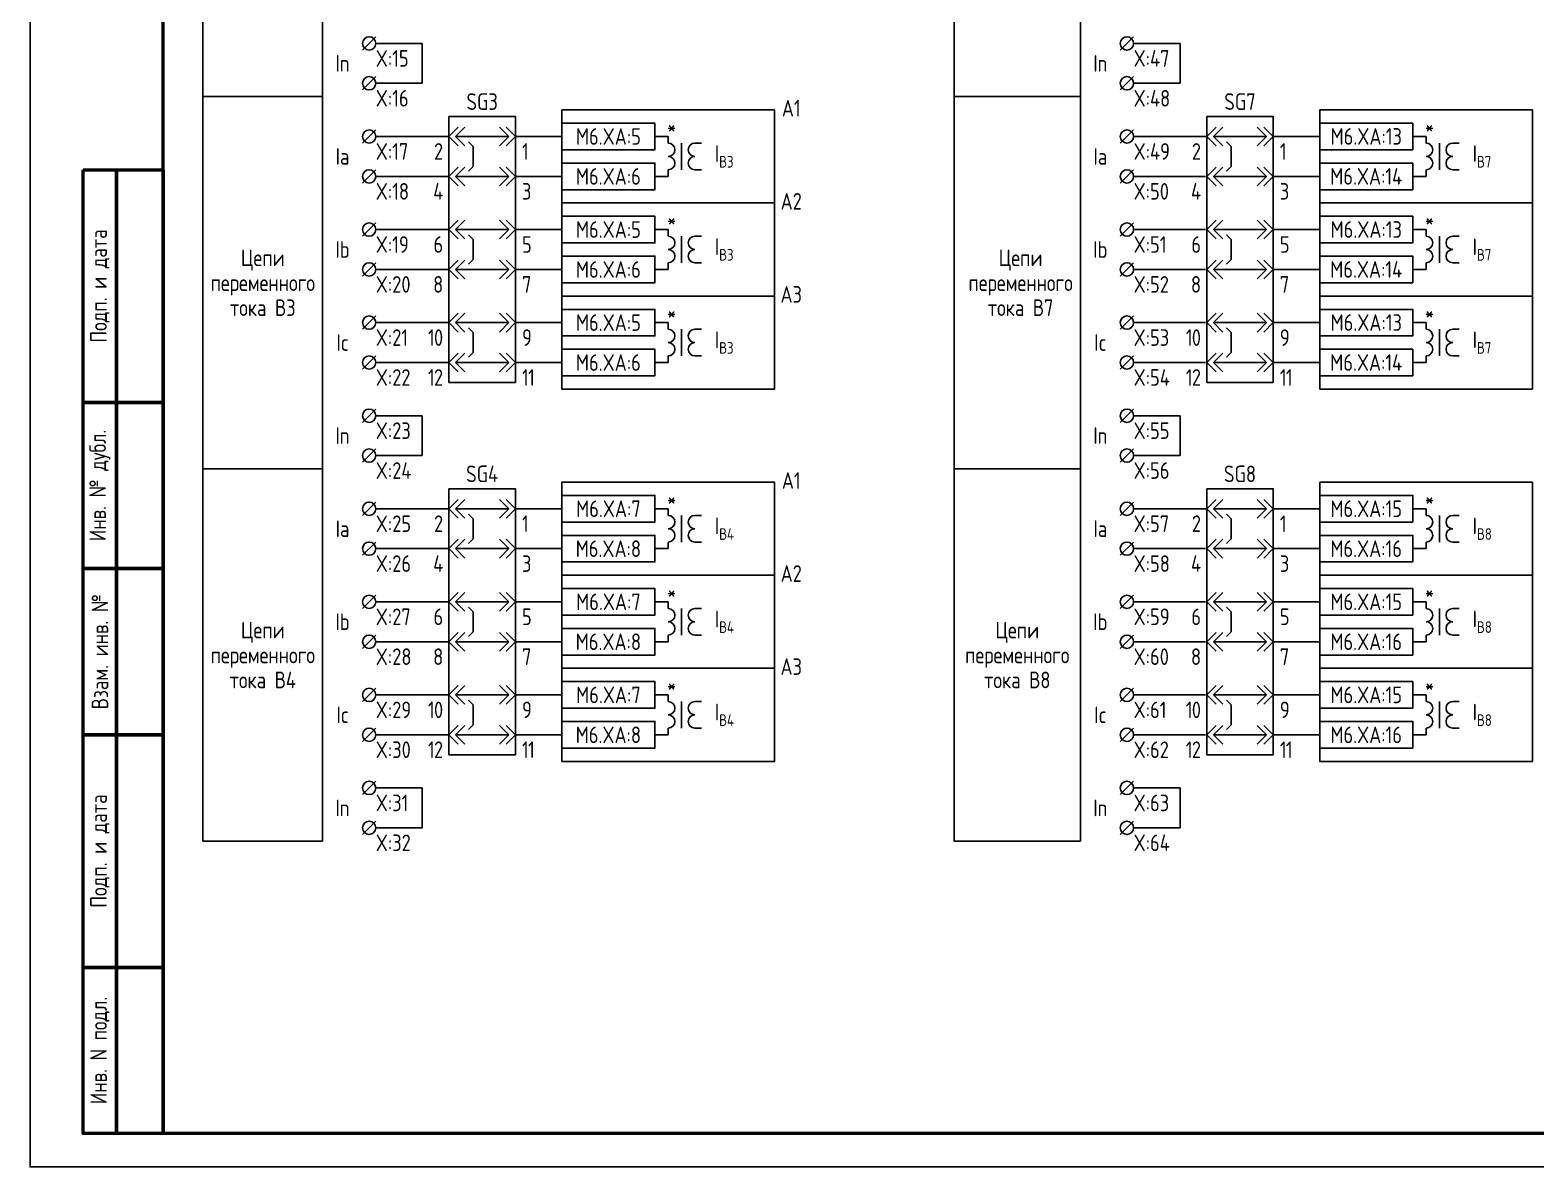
# Model space of a CAD drawing. Header units: millimetres. Extents: x -1050 to 7068, y 0 to 517.
# Drawn here: x 0.2 to 226.7, y 0 to 171 of the extents above; entities that cross this region are included whole.
import ezdxf

# ---------------------------------------------------------------- set-up
doc = ezdxf.new("R2010")
doc.units = ezdxf.units.MM
doc.styles.add('Gost_type_A', font='GOST_A.TTF')

# ---------------------------------------------------------------- blocks, each defined once
blk = doc.blocks.new('Формат_А3')
blk.add_lwpolyline([(-420, 297), (0, 297), (0, 0), (-420, 0)], close=True)
at = {"lineweight": 50}
blk.add_lwpolyline([(-400, 292), (-5, 292), (-5, 5), (-400, 5)], close=True, dxfattribs=at)
blk = doc.blocks.new('Штамп левый нижний')
at = {"lineweight": 50}
for points in [[(-12, 145), (-7, 145), (-7, 110), (-12, 110)], [(-7, 145), (0, 145), (0, 110), (-7, 110)], [(-12, 110), (-7, 110), (-7, 85), (-12, 85)], [(-7, 110), (0, 110), (0, 85), (-7, 85)], [(-12, 85), (-7, 85), (-7, 60), (-12, 60)], [(-7, 85), (0, 85), (0, 60), (-7, 60)], [(-12, 60), (-7, 60), (-7, 25), (-12, 25)], [(-7, 60), (0, 60), (0, 25), (-7, 25)], [(-12, 25), (-7, 25), (-7, 0), (-12, 0)], [(-7, 25), (0, 25), (0, 0), (-7, 0)]]:
    blk.add_lwpolyline(points, close=True, dxfattribs=at)
at = {"char_height": 2.5, "attachment_point": 5, "rotation": 90, "style": 'Gost_type_A'}
for s, insert, width in [('Подп. и дата', (-9.5, 127.5), 35), ('Инв. № дубл.', (-9.5, 97.5), 25), ('Взам. инв. №', (-9.5, 72.5), 25), ('Подп. и дата', (-9.5, 42.5), 35), ('Инв. N подл.', (-9.5, 12.5), 25)]:
    blk.add_mtext(s, dxfattribs=dict(at, insert=insert, width=width))
blk = doc.blocks.new('БИ_разъем')
for p, q in [((0, 0), (1.41, 1.41)), ((0, 0), (1.41, 1.41)), ((0, 0), (1.41, -1.41)), ((0, 0), (1.41, -1.41)), ((1, 0), (2.41, 1.41)), ((1, 0), (2.41, -1.41)), ((1, 0), (9, 0)), ((9, 0), (7.59, 1.41)), ((9, 0), (7.59, -1.41)), ((10, 0), (8.59, 1.41)), ((10, 0), (8.59, 1.41)), ((10, 0), (8.59, -1.41)), ((10, 0), (8.59, -1.41))]:
    blk.add_line(p, q)
blk = doc.blocks.new('БИ_перемычка')
for p, q in [((2.97, -0.79), (3.67, -1.5)), ((3.67, -1.5), (3.67, -4.5)), ((2.97, -5.21), (3.67, -4.5))]:
    blk.add_line(p, q)

msp = doc.modelspace()

# ---------------------------------------------------------------- linework, layer by layer
for p, q in [((52.19, 170), (50.19, 168)), ((166.19, 170), (164.19, 168)), ((52.2, 169), (59.19, 169)), ((59.19, 169), (59.19, 163)), ((166.2, 169), (173.19, 169)), ((173.19, 169), (173.19, 163)), ((52.19, 164), (50.19, 162)), ((166.19, 164), (164.19, 162)), ((59.19, 163), (52.2, 163)), ((173.19, 163), (166.2, 163)), ((52.19, 156), (50.19, 154)), ((52.19, 155), (63.19, 155)), ((73.19, 155), (80.19, 155)), ((96.19, 155), (94.19, 155)), ((166.19, 156), (164.19, 154)), ((166.19, 155), (177.19, 155)), ((187.19, 155), (194.19, 155)), ((210.19, 155), (208.19, 155)), ((52.19, 150), (50.19, 148)), ((166.19, 150), (164.19, 148)), ((52.2, 149), (63.02, 149)), ((73.36, 149), (80.19, 149)), ((94.19, 149), (96.19, 149)), ((166.2, 149), (177.02, 149)), ((187.36, 149), (194.19, 149)), ((208.19, 149), (210.19, 149)), ((52.19, 142), (50.19, 140)), ((52.2, 141), (63.02, 141)), ((73.36, 141), (80.19, 141)), ((96.19, 141), (94.19, 141)), ((166.19, 142), (164.19, 140)), ((166.2, 141), (177.02, 141)), ((187.36, 141), (194.19, 141)), ((210.19, 141), (208.19, 141)), ((52.19, 136), (50.19, 134)), ((166.19, 136), (164.19, 134)), ((52.2, 135), (63.02, 135)), ((73.36, 135), (80.19, 135)), ((94.19, 135), (96.19, 135)), ((166.2, 135), (177.02, 135)), ((187.36, 135), (194.19, 135)), ((208.19, 135), (210.19, 135)), ((52.19, 128), (50.19, 126)), ((52.2, 127), (63.02, 127)), ((73.36, 127), (80.19, 127)), ((96.19, 127), (94.19, 127)), ((166.19, 128), (164.19, 126)), ((166.2, 127), (177.02, 127)), ((187.36, 127), (194.19, 127)), ((210.19, 127), (208.19, 127)), ((52.19, 122), (50.19, 120)), ((52.2, 121), (63.02, 121)), ((73.36, 121), (80.19, 121)), ((94.19, 121), (96.19, 121)), ((166.19, 122), (164.19, 120)), ((166.2, 121), (177.02, 121)), ((187.36, 121), (194.19, 121)), ((208.19, 121), (210.19, 121)), ((52.19, 114), (50.19, 112)), ((166.19, 114), (164.19, 112)), ((52.2, 113), (59.19, 113)), ((59.19, 113), (59.19, 107)), ((166.2, 113), (173.19, 113)), ((173.19, 113), (173.19, 107)), ((52.19, 108), (50.19, 106)), ((59.19, 107), (52.2, 107)), ((166.19, 108), (164.19, 106)), ((173.19, 107), (166.2, 107)), ((52.19, 100), (50.19, 98)), ((166.19, 100), (164.19, 98)), ((52.19, 99), (63.19, 99)), ((73.19, 99), (80.19, 99)), ((96.19, 99), (94.19, 99)), ((166.19, 99), (177.19, 99)), ((187.19, 99), (194.19, 99)), ((210.19, 99), (208.19, 99)), ((52.19, 94), (50.19, 92)), ((52.2, 93), (63.02, 93)), ((73.36, 93), (80.19, 93)), ((94.19, 93), (96.19, 93)), ((166.19, 94), (164.19, 92)), ((166.2, 93), (177.02, 93)), ((187.36, 93), (194.19, 93)), ((208.19, 93), (210.19, 93)), ((52.19, 86), (50.19, 84)), ((52.2, 85), (63.02, 85)), ((73.36, 85), (80.19, 85)), ((96.19, 85), (94.19, 85)), ((166.19, 86), (164.19, 84)), ((166.2, 85), (177.02, 85)), ((187.36, 85), (194.19, 85)), ((210.19, 85), (208.19, 85)), ((52.19, 80), (50.19, 78)), ((166.19, 80), (164.19, 78)), ((52.2, 79), (63.02, 79)), ((73.36, 79), (80.19, 79)), ((94.19, 79), (96.19, 79)), ((166.2, 79), (177.02, 79)), ((187.36, 79), (194.19, 79)), ((208.19, 79), (210.19, 79)), ((52.19, 72), (50.19, 70)), ((52.2, 71), (63.02, 71)), ((73.36, 71), (80.19, 71)), ((96.19, 71), (94.19, 71)), ((166.19, 72), (164.19, 70)), ((166.2, 71), (177.02, 71)), ((187.36, 71), (194.19, 71)), ((210.19, 71), (208.19, 71)), ((52.19, 66), (50.19, 64)), ((166.19, 66), (164.19, 64)), ((52.2, 65), (63.02, 65)), ((73.36, 65), (80.19, 65)), ((94.19, 65), (96.19, 65)), ((166.2, 65), (177.02, 65)), ((187.36, 65), (194.19, 65)), ((208.19, 65), (210.19, 65)), ((52.19, 58), (50.19, 56)), ((52.2, 57), (59.19, 57)), ((59.19, 57), (59.19, 51)), ((166.19, 58), (164.19, 56)), ((166.2, 57), (173.19, 57)), ((173.19, 57), (173.19, 51)), ((52.19, 52), (50.19, 50)), ((59.19, 51), (52.2, 51)), ((166.19, 52), (164.19, 50)), ((173.19, 51), (166.2, 51))]:
    msp.add_line(p, q)
at = {"ltscale": 4}
for p, q in [((96.19, 155), (96.19, 154)), ((96.19, 154.5), (96.19, 154)), ((210.19, 155), (210.19, 154)), ((210.19, 154.5), (210.19, 154)), ((98.19, 154), (98.19, 150)), ((98.19, 154), (98.19, 150)), ((101.19, 154), (100.19, 154)), ((101.19, 154), (100.19, 154)), ((212.19, 154), (212.19, 150)), ((212.19, 154), (212.19, 150)), ((215.19, 154), (214.19, 154)), ((215.19, 154), (214.19, 154)), ((96.19, 149), (96.19, 150)), ((101.19, 150), (100.19, 150)), ((101.19, 150), (100.19, 150)), ((210.19, 149), (210.19, 150)), ((215.19, 150), (214.19, 150)), ((215.19, 150), (214.19, 150)), ((96.19, 141), (96.19, 140)), ((96.19, 140.5), (96.19, 140)), ((210.19, 141), (210.19, 140)), ((210.19, 140.5), (210.19, 140)), ((98.19, 140), (98.19, 136)), ((98.19, 140), (98.19, 136)), ((101.19, 140), (100.19, 140)), ((101.19, 140), (100.19, 140)), ((212.19, 140), (212.19, 136)), ((212.19, 140), (212.19, 136)), ((215.19, 140), (214.19, 140)), ((215.19, 140), (214.19, 140)), ((96.19, 135), (96.19, 136)), ((101.19, 136), (100.19, 136)), ((101.19, 136), (100.19, 136)), ((210.19, 135), (210.19, 136)), ((215.19, 136), (214.19, 136)), ((215.19, 136), (214.19, 136)), ((96.19, 127), (96.19, 126)), ((210.19, 127), (210.19, 126)), ((96.19, 126.5), (96.19, 126)), ((98.19, 126), (98.19, 122)), ((98.19, 126), (98.19, 122)), ((101.19, 126), (100.19, 126)), ((101.19, 126), (100.19, 126)), ((210.19, 126.5), (210.19, 126)), ((212.19, 126), (212.19, 122)), ((212.19, 126), (212.19, 122)), ((215.19, 126), (214.19, 126)), ((215.19, 126), (214.19, 126)), ((96.19, 121), (96.19, 122)), ((101.19, 122), (100.19, 122)), ((101.19, 122), (100.19, 122)), ((210.19, 121), (210.19, 122)), ((215.19, 122), (214.19, 122)), ((215.19, 122), (214.19, 122)), ((96.19, 99), (96.19, 98)), ((96.19, 98.5), (96.19, 98)), ((98.19, 98), (98.19, 94)), ((98.19, 98), (98.19, 94)), ((101.19, 98), (100.19, 98)), ((101.19, 98), (100.19, 98)), ((210.19, 99), (210.19, 98)), ((210.19, 98.5), (210.19, 98)), ((212.19, 98), (212.19, 94)), ((212.19, 98), (212.19, 94)), ((215.19, 98), (214.19, 98)), ((215.19, 98), (214.19, 98)), ((96.19, 93), (96.19, 94)), ((101.19, 94), (100.19, 94)), ((101.19, 94), (100.19, 94)), ((210.19, 93), (210.19, 94)), ((215.19, 94), (214.19, 94)), ((215.19, 94), (214.19, 94)), ((96.19, 85), (96.19, 84)), ((96.19, 84.5), (96.19, 84)), ((98.19, 84), (98.19, 80)), ((98.19, 84), (98.19, 80)), ((101.19, 84), (100.19, 84)), ((101.19, 84), (100.19, 84)), ((210.19, 85), (210.19, 84)), ((210.19, 84.5), (210.19, 84)), ((212.19, 84), (212.19, 80)), ((212.19, 84), (212.19, 80)), ((215.19, 84), (214.19, 84)), ((215.19, 84), (214.19, 84)), ((96.19, 79), (96.19, 80)), ((101.19, 80), (100.19, 80)), ((101.19, 80), (100.19, 80)), ((210.19, 79), (210.19, 80)), ((215.19, 80), (214.19, 80)), ((215.19, 80), (214.19, 80)), ((96.19, 71), (96.19, 70)), ((96.19, 70.5), (96.19, 70)), ((210.19, 71), (210.19, 70)), ((210.19, 70.5), (210.19, 70)), ((98.19, 70), (98.19, 66)), ((98.19, 70), (98.19, 66)), ((101.19, 70), (100.19, 70)), ((101.19, 70), (100.19, 70)), ((212.19, 70), (212.19, 66)), ((212.19, 70), (212.19, 66)), ((215.19, 70), (214.19, 70)), ((215.19, 70), (214.19, 70)), ((96.19, 65), (96.19, 66)), ((101.19, 66), (100.19, 66)), ((101.19, 66), (100.19, 66)), ((210.19, 65), (210.19, 66)), ((215.19, 66), (214.19, 66)), ((215.19, 66), (214.19, 66))]:
    msp.add_line(p, q, dxfattribs=at)
for points in [[(44.19, 161), (26.19, 161), (26.19, 217), (44.19, 217)], [(158.19, 161), (139.19, 161), (139.19, 217), (158.19, 217)], [(44.19, 105), (26.19, 105), (26.19, 161), (44.19, 161)], [(158.19, 105), (139.19, 105), (139.19, 161), (158.19, 161)], [(80.19, 159), (112.19, 159), (112.19, 145), (80.19, 145)], [(194.19, 159), (226.19, 159), (226.19, 145), (194.19, 145)], [(63.19, 158), (73.19, 158), (73.19, 118), (63.19, 118)], [(80.19, 157), (94.19, 157), (94.19, 153), (80.19, 153)], [(177.19, 158), (187.19, 158), (187.19, 118), (177.19, 118)], [(194.19, 157), (208.19, 157), (208.19, 153), (194.19, 153)], [(80.19, 151), (94.19, 151), (94.19, 147), (80.19, 147)], [(194.19, 151), (208.19, 151), (208.19, 147), (194.19, 147)], [(80.19, 145), (112.19, 145), (112.19, 131), (80.19, 131)], [(194.19, 145), (226.19, 145), (226.19, 131), (194.19, 131)], [(80.19, 143), (94.19, 143), (94.19, 139), (80.19, 139)], [(194.19, 143), (208.19, 143), (208.19, 139), (194.19, 139)], [(80.19, 137), (94.19, 137), (94.19, 133), (80.19, 133)], [(194.19, 137), (208.19, 137), (208.19, 133), (194.19, 133)], [(80.19, 131), (112.19, 131), (112.19, 117), (80.19, 117)], [(194.19, 131), (226.19, 131), (226.19, 117), (194.19, 117)], [(80.19, 129), (94.19, 129), (94.19, 125), (80.19, 125)], [(194.19, 129), (208.19, 129), (208.19, 125), (194.19, 125)], [(80.19, 123), (94.19, 123), (94.19, 119), (80.19, 119)], [(194.19, 123), (208.19, 123), (208.19, 119), (194.19, 119)], [(44.19, 49), (26.19, 49), (26.19, 105), (44.19, 105)], [(158.19, 49), (139.19, 49), (139.19, 105), (158.19, 105)], [(63.19, 102), (73.19, 102), (73.19, 62), (63.19, 62)], [(80.19, 103), (112.19, 103), (112.19, 89), (80.19, 89)], [(177.19, 102), (187.19, 102), (187.19, 62), (177.19, 62)], [(194.19, 103), (226.19, 103), (226.19, 89), (194.19, 89)], [(80.19, 101), (94.19, 101), (94.19, 97), (80.19, 97)], [(194.19, 101), (208.19, 101), (208.19, 97), (194.19, 97)], [(80.19, 95), (94.19, 95), (94.19, 91), (80.19, 91)], [(194.19, 95), (208.19, 95), (208.19, 91), (194.19, 91)], [(80.19, 89), (112.19, 89), (112.19, 75), (80.19, 75)], [(194.19, 89), (226.19, 89), (226.19, 75), (194.19, 75)], [(80.19, 87), (94.19, 87), (94.19, 83), (80.19, 83)], [(194.19, 87), (208.19, 87), (208.19, 83), (194.19, 83)], [(80.19, 81), (94.19, 81), (94.19, 77), (80.19, 77)], [(194.19, 81), (208.19, 81), (208.19, 77), (194.19, 77)], [(80.19, 75), (112.19, 75), (112.19, 61), (80.19, 61)], [(194.19, 75), (226.19, 75), (226.19, 61), (194.19, 61)], [(80.19, 73), (94.19, 73), (94.19, 69), (80.19, 69)], [(194.19, 73), (208.19, 73), (208.19, 69), (194.19, 69)], [(80.19, 67), (94.19, 67), (94.19, 63), (80.19, 63)], [(194.19, 67), (208.19, 67), (208.19, 63), (194.19, 63)]]:
    msp.add_lwpolyline(points, close=True)
for centre in [(51.19, 169), (165.19, 169), (51.19, 163), (165.19, 163), (51.19, 155), (165.19, 155), (51.19, 149), (165.19, 149), (51.19, 141), (165.19, 141), (51.19, 135), (165.19, 135), (51.19, 127), (165.19, 127), (51.19, 121), (165.19, 121), (51.19, 113), (165.19, 113), (51.19, 107), (165.19, 107), (51.19, 99), (165.19, 99), (51.19, 93), (165.19, 93), (51.19, 85), (165.19, 85), (51.19, 79), (165.19, 79), (51.19, 71), (165.19, 71), (51.19, 65), (165.19, 65), (51.19, 57), (165.19, 57), (51.19, 51), (165.19, 51)]:
    msp.add_circle(centre, 1)
for centre, start, end in [((96.19, 153), 270, 90), ((96.19, 153), 270, 90), ((96.19, 151), 270, 90), ((96.19, 151), 270, 90), ((100.19, 153), 90, 270), ((100.19, 153), 90, 270), ((100.19, 151), 90, 270), ((100.19, 151), 90, 270), ((210.19, 153), 270, 90), ((210.19, 153), 270, 90), ((210.19, 151), 270, 90), ((210.19, 151), 270, 90), ((214.19, 153), 90, 270), ((214.19, 153), 90, 270), ((214.19, 151), 90, 270), ((214.19, 151), 90, 270), ((96.19, 139), 270, 90), ((96.19, 139), 270, 90), ((100.19, 139), 90, 270), ((100.19, 139), 90, 270), ((210.19, 139), 270, 90), ((210.19, 139), 270, 90), ((214.19, 139), 90, 270), ((214.19, 139), 90, 270), ((96.19, 137), 270, 90), ((96.19, 137), 270, 90), ((100.19, 137), 90, 270), ((100.19, 137), 90, 270), ((210.19, 137), 270, 90), ((210.19, 137), 270, 90), ((214.19, 137), 90, 270), ((214.19, 137), 90, 270), ((96.19, 125), 270, 90), ((96.19, 125), 270, 90), ((100.19, 125), 90, 270), ((100.19, 125), 90, 270), ((210.19, 125), 270, 90), ((210.19, 125), 270, 90), ((214.19, 125), 90, 270), ((214.19, 125), 90, 270), ((96.19, 123), 270, 90), ((96.19, 123), 270, 90), ((100.19, 123), 90, 270), ((100.19, 123), 90, 270), ((210.19, 123), 270, 90), ((210.19, 123), 270, 90), ((214.19, 123), 90, 270), ((214.19, 123), 90, 270), ((96.19, 97), 270, 90), ((96.19, 97), 270, 90), ((100.19, 97), 90, 270), ((100.19, 97), 90, 270), ((210.19, 97), 270, 90), ((210.19, 97), 270, 90), ((214.19, 97), 90, 270), ((214.19, 97), 90, 270), ((96.19, 95), 270, 90), ((96.19, 95), 270, 90), ((100.19, 95), 90, 270), ((100.19, 95), 90, 270), ((210.19, 95), 270, 90), ((210.19, 95), 270, 90), ((214.19, 95), 90, 270), ((214.19, 95), 90, 270), ((96.19, 83), 270, 90), ((96.19, 83), 270, 90), ((100.19, 83), 90, 270), ((100.19, 83), 90, 270), ((210.19, 83), 270, 90), ((210.19, 83), 270, 90), ((214.19, 83), 90, 270), ((214.19, 83), 90, 270), ((96.19, 81), 270, 90), ((96.19, 81), 270, 90), ((100.19, 81), 90, 270), ((100.19, 81), 90, 270), ((210.19, 81), 270, 90), ((210.19, 81), 270, 90), ((214.19, 81), 90, 270), ((214.19, 81), 90, 270), ((96.19, 69), 270, 90), ((96.19, 69), 270, 90), ((96.19, 67), 270, 90), ((96.19, 67), 270, 90), ((100.19, 69), 90, 270), ((100.19, 69), 90, 270), ((100.19, 67), 90, 270), ((100.19, 67), 90, 270), ((210.19, 69), 270, 90), ((210.19, 69), 270, 90), ((210.19, 67), 270, 90), ((210.19, 67), 270, 90), ((214.19, 69), 90, 270), ((214.19, 69), 90, 270), ((214.19, 67), 90, 270), ((214.19, 67), 90, 270)]:
    msp.add_arc(centre, 1, start, end, dxfattribs=at)

# ---------------------------------------------------------------- block references
for name, p in [('Формат_А3', (420.19, 0)), ('БИ_разъем', (63.19, 155)), ('БИ_разъем', (177.19, 155)), ('БИ_перемычка', (63.19, 155)), ('БИ_перемычка', (177.19, 155)), ('Штамп левый нижний', (20.19, 5)), ('БИ_разъем', (63.19, 149)), ('БИ_разъем', (177.19, 149)), ('БИ_разъем', (63.19, 141)), ('БИ_разъем', (177.19, 141)), ('БИ_перемычка', (63.19, 141)), ('БИ_перемычка', (177.19, 141)), ('БИ_разъем', (63.19, 135)), ('БИ_разъем', (177.19, 135)), ('БИ_разъем', (63.19, 127)), ('БИ_разъем', (177.19, 127)), ('БИ_перемычка', (63.19, 127)), ('БИ_перемычка', (177.19, 127)), ('БИ_разъем', (63.19, 121)), ('БИ_разъем', (177.19, 121)), ('БИ_разъем', (63.19, 99)), ('БИ_разъем', (177.19, 99)), ('БИ_перемычка', (63.19, 99)), ('БИ_перемычка', (177.19, 99)), ('БИ_разъем', (63.19, 93)), ('БИ_разъем', (177.19, 93)), ('БИ_разъем', (63.19, 85)), ('БИ_разъем', (177.19, 85)), ('БИ_перемычка', (63.19, 85)), ('БИ_перемычка', (177.19, 85)), ('БИ_разъем', (63.19, 79)), ('БИ_разъем', (177.19, 79)), ('БИ_разъем', (63.19, 71)), ('БИ_разъем', (177.19, 71)), ('БИ_перемычка', (63.19, 71)), ('БИ_перемычка', (177.19, 71)), ('БИ_разъем', (63.19, 65)), ('БИ_разъем', (177.19, 65))]:
    msp.add_blockref(name, p)

# ---------------------------------------------------------------- texts
at = {"char_height": 2.5, "line_spacing_factor": 0.9, "style": 'Gost_type_A'}
for s, insert, width, attachment_point in [('X:15', (52.19, 168), 10, 1), ('X:47', (166.19, 168), 10, 1), ('In', (47.19, 166), 6, 5), ('In', (161.19, 166), 6, 5), ('X:16', (52.19, 162), 10, 1), ('SG3', (68.19, 159), 10, 8), ('X:48', (166.19, 162), 10, 1), ('SG7', (182.19, 159), 10, 8), ('A1', (114.69, 158), 35, 8), ('Ia', (47.19, 152), 6, 5), ('X:17', (52.19, 154), 10, 1), ('{\\T0.9;2}', (62.19, 154), 5, 3), ('{\\T0.9;1}', (74.19, 154), 5, 1), ('Ia', (161.19, 152), 6, 5), ('X:49', (166.19, 154), 10, 1), ('{\\T0.9;2}', (176.19, 154), 5, 3), ('{\\T0.9;1}', (188.19, 154), 5, 1), ('X:18', (52.19, 148), 10, 1), ('{\\T0.9;4}', (62.19, 148), 5, 3), ('{\\T0.9;3}', (74.19, 148), 5, 1), ('X:50', (166.19, 148), 10, 1), ('{\\T0.9;4}', (176.19, 148), 5, 3), ('{\\T0.9;3}', (188.19, 148), 5, 1), ('A2', (114.69, 144), 35, 8), ('Ib', (47.19, 138), 6, 5), ('X:19', (52.19, 140), 10, 1), ('{\\T0.9;6}', (62.19, 140), 5, 3), ('{\\T0.9;5}', (74.19, 140), 5, 1), ('Ib', (161.19, 138), 6, 5), ('X:51', (166.19, 140), 10, 1), ('{\\T0.9;6}', (176.19, 140), 5, 3), ('{\\T0.9;5}', (188.19, 140), 5, 1), ('Цепи переменного тока В3', (35.19, 133), 18, 5), ('Цепи переменного тока В7', (149.19, 133), 18, 5), ('X:20', (52.19, 134), 10, 1), ('{\\T0.9;8}', (62.19, 134), 5, 3), ('{\\T0.9;7}', (74.19, 134), 5, 1), ('X:52', (166.19, 134), 10, 1), ('{\\T0.9;8}', (176.19, 134), 5, 3), ('{\\T0.9;7}', (188.19, 134), 5, 1), ('A3', (114.69, 130), 35, 8), ('Ic', (47.19, 124), 6, 5), ('X:21', (52.19, 126), 10, 1), ('{\\T0.9;10}', (62.19, 126), 5, 3), ('{\\T0.9;9}', (74.19, 126), 5, 1), ('Ic', (161.19, 124), 6, 5), ('X:53', (166.19, 126), 10, 1), ('{\\T0.9;10}', (176.19, 126), 5, 3), ('{\\T0.9;9}', (188.19, 126), 5, 1), ('X:22', (52.19, 120), 10, 1), ('{\\T0.9;12}', (62.19, 120), 5, 3), ('{\\T0.9;11}', (74.19, 120), 5, 1), ('X:54', (166.19, 120), 10, 1), ('{\\T0.9;12}', (176.19, 120), 5, 3), ('{\\T0.9;11}', (188.19, 120), 5, 1), ('In', (47.19, 110), 6, 5), ('X:23', (52.19, 112), 10, 1), ('In', (161.19, 110), 6, 5), ('X:55', (166.19, 112), 10, 1), ('X:24', (52.19, 106), 10, 1), ('SG4', (68.19, 103), 10, 8), ('A1', (114.69, 102), 35, 8), ('X:56', (166.19, 106), 10, 1), ('SG8', (182.19, 103), 10, 8), ('X:25', (52.19, 98), 10, 1), ('{\\T0.9;2}', (62.19, 98), 5, 3), ('{\\T0.9;1}', (74.19, 98), 5, 1), ('X:57', (166.19, 98), 10, 1), ('{\\T0.9;2}', (176.19, 98), 5, 3), ('{\\T0.9;1}', (188.19, 98), 5, 1), ('Ia', (47.19, 96), 6, 5), ('Ia', (161.19, 96), 6, 5), ('X:26', (52.19, 92), 10, 1), ('{\\T0.9;4}', (62.19, 92), 5, 3), ('{\\T0.9;3}', (74.19, 92), 5, 1), ('X:58', (166.19, 92), 10, 1), ('{\\T0.9;4}', (176.19, 92), 5, 3), ('{\\T0.9;3}', (188.19, 92), 5, 1), ('A2', (114.69, 88), 35, 8), ('X:27', (52.19, 84), 10, 1), ('{\\T0.9;6}', (62.19, 84), 5, 3), ('{\\T0.9;5}', (74.19, 84), 5, 1), ('X:59', (166.19, 84), 10, 1), ('{\\T0.9;6}', (176.19, 84), 5, 3), ('{\\T0.9;5}', (188.19, 84), 5, 1), ('Цепи переменного тока В4', (35.19, 77), 18, 5), ('Ib', (47.19, 82), 6, 5), ('Цепи переменного тока В8', (148.69, 77), 19, 5), ('Ib', (161.19, 82), 6, 5), ('X:28', (52.19, 78), 10, 1), ('{\\T0.9;8}', (62.19, 78), 5, 3), ('{\\T0.9;7}', (74.19, 78), 5, 1), ('X:60', (166.19, 78), 10, 1), ('{\\T0.9;8}', (176.19, 78), 5, 3), ('{\\T0.9;7}', (188.19, 78), 5, 1), ('A3', (114.69, 74), 35, 8), ('Ic', (47.19, 68), 6, 5), ('X:29', (52.19, 70), 10, 1), ('{\\T0.9;10}', (62.19, 70), 5, 3), ('{\\T0.9;9}', (74.19, 70), 5, 1), ('Ic', (161.19, 68), 6, 5), ('X:61', (166.19, 70), 10, 1), ('{\\T0.9;10}', (176.19, 70), 5, 3), ('{\\T0.9;9}', (188.19, 70), 5, 1), ('X:30', (52.19, 64), 10, 1), ('{\\T0.9;12}', (62.19, 64), 5, 3), ('{\\T0.9;11}', (74.19, 64), 5, 1), ('X:62', (166.19, 64), 10, 1), ('{\\T0.9;12}', (176.19, 64), 5, 3), ('{\\T0.9;11}', (188.19, 64), 5, 1), ('In', (47.19, 54), 6, 5), ('X:31', (52.19, 56), 10, 1), ('In', (161.19, 54), 6, 5), ('X:63', (166.19, 56), 10, 1), ('X:32', (52.19, 50), 10, 1), ('X:64', (166.19, 50), 10, 1)]:
    msp.add_mtext(s, dxfattribs=dict(at, insert=insert, width=width, attachment_point=attachment_point))
at = {"char_height": 2.5, "style": 'Gost_type_A'}
for s, insert, width, attachment_point in [('*', (96.69, 156.5), 3, 5), ('*', (210.69, 156.5), 3, 5), ('M6.XA:5', (87.19, 155), 14, 5), ('M6.XA:13', (201.19, 155.01), 14, 5), ('\\A1;I{\\H0.7x;\\S^ В3;}', (103.19, 152), 8, 4), ('\\A1;I{\\H0.7x;\\S^ В7;}', (217.19, 152), 8, 4), ('M6.XA:6', (87.18, 148.99), 14.018, 5), ('M6.XA:14', (201.18, 149), 14.018, 5), ('*', (96.69, 142.5), 3, 5), ('*', (210.69, 142.5), 3, 5), ('M6.XA:5', (87.19, 141), 14, 5), ('M6.XA:13', (201.19, 141.01), 14, 5), ('\\A1;I{\\H0.7x;\\S^ В3;}', (103.19, 138), 8, 4), ('\\A1;I{\\H0.7x;\\S^ В7;}', (217.19, 138), 8, 4), ('M6.XA:6', (87.18, 134.99), 14.018, 5), ('M6.XA:14', (201.18, 135), 14.018, 5), ('M6.XA:5', (87.19, 127), 14, 5), ('*', (96.69, 128.5), 3, 5), ('M6.XA:13', (201.19, 127.01), 14, 5), ('*', (210.69, 128.5), 3, 5), ('\\A1;I{\\H0.7x;\\S^ В3;}', (103.19, 124), 8, 4), ('\\A1;I{\\H0.7x;\\S^ В7;}', (217.19, 124), 8, 4), ('M6.XA:6', (87.18, 120.99), 14.018, 5), ('M6.XA:14', (201.18, 121), 14.018, 5), ('M6.XA:7', (87.19, 99), 14, 5), ('*', (96.69, 100.5), 3, 5), ('M6.XA:15', (201.19, 99), 14, 5), ('*', (210.69, 100.5), 3, 5), ('\\A1;I{\\H0.7x;\\S^ В4;}', (103.19, 96), 8, 4), ('\\A1;I{\\H0.7x;\\S^ В8;}', (217.19, 96), 8, 4), ('M6.XA:8', (87.18, 92.99), 14.018, 5), ('M6.XA:16', (201.18, 92.99), 14.018, 5), ('M6.XA:7', (87.19, 85), 14, 5), ('*', (96.69, 86.5), 3, 5), ('M6.XA:15', (201.19, 85), 14, 5), ('*', (210.69, 86.5), 3, 5), ('\\A1;I{\\H0.7x;\\S^ В4;}', (103.19, 82), 8, 4), ('\\A1;I{\\H0.7x;\\S^ В8;}', (217.19, 82), 8, 4), ('M6.XA:8', (87.18, 78.99), 14.018, 5), ('M6.XA:16', (201.18, 78.99), 14.018, 5), ('*', (96.69, 72.5), 3, 5), ('*', (210.69, 72.5), 3, 5), ('M6.XA:7', (87.19, 71), 14, 5), ('M6.XA:15', (201.19, 71), 14, 5), ('\\A1;I{\\H0.7x;\\S^ В4;}', (103.19, 68), 8, 4), ('\\A1;I{\\H0.7x;\\S^ В8;}', (217.19, 68), 8, 4), ('M6.XA:8', (87.18, 64.99), 14.018, 5), ('M6.XA:16', (201.18, 64.99), 14.018, 5)]:
    msp.add_mtext(s, dxfattribs=dict(at, insert=insert, width=width, attachment_point=attachment_point))

doc.saveas('drawing.dxf')
